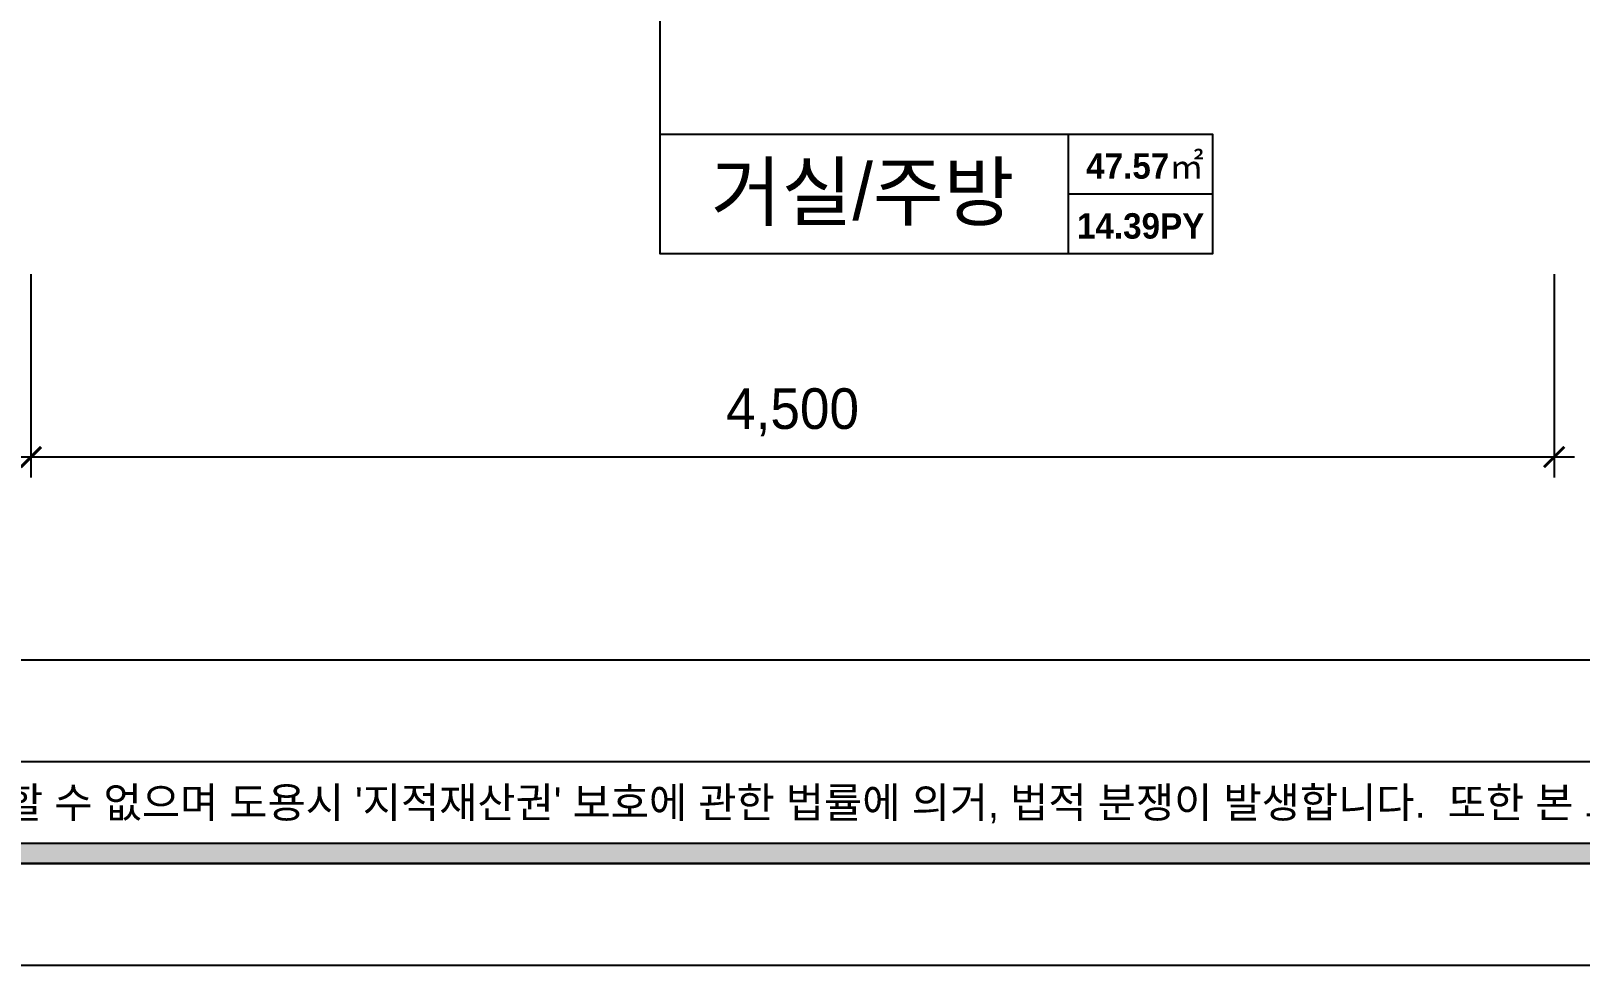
# Model space of a CAD drawing. Header units: inches. Extents: x -63256 to 33689, y -34490 to 100230.
# Drawn here: x 2340 to 6916, y -25287 to -22529 of the extents above; entities that cross this region are included whole.
import ezdxf
from ezdxf.enums import TextEntityAlignment as Align

# ---------------------------------------------------------------- set-up
doc = ezdxf.new("R2010")
doc.units = ezdxf.units.IN
doc.header["$LTSCALE"] = 100
doc.header["$MEASUREMENT"] = 0
for name, color, linetype in [('0-ELC TEXT', 7, 'Continuous'), ('03-TEXT', 3, 'Continuous'), ('07-DIM WAL', 5, 'Continuous'), ('FORM(YOURNAME)-1', 1, 'Continuous'), ('FORM(YOURNAME)-11', 1, 'Continuous')]:
    doc.layers.add(name, color=color, linetype=linetype)
doc.styles.add('HY 울릉도 L', font='')
doc.styles.add('YOURNAME', font='')
doc.styles.add('넥슨고딕', font='')
doc.styles.add('코레일둥고', font='')
doc.styles.get('HY 울릉도 L').set_extended_font_data('HY울릉도L')
doc.styles.get('YOURNAME').set_extended_font_data('HYwulM')
doc.styles.get('넥슨고딕').set_extended_font_data('NEXON Lv1 Gothic Bold', bold=True)
doc.styles.get('코레일둥고').set_extended_font_data('Korail Round Gothic Medium')
doc.dimstyles.new('60', dxfattribs={"dimscale": 60, "dimtxt": 2, "dimasz": 1, "dimexe": 1, "dimexo": 1, "dimgap": 1, "dimtad": 1, "dimdec": 0, "dimrnd": 0.05, "dimdsep": 46, "dimlunit": 6, "dimtxsty": 'HY 울릉도 L', "dimblk": 'ARCHTICK', "dimcen": 2.5, "dimdle": 1, "dimclrd": 133, "dimclre": 133, "dimclrt": 30, "dimadec": 0, "dimazin": 0, "dimtfac": 1, "dimtdec": 0, "dimtix": 1, "dimtmove": 2, "dimatfit": 3, "dimldrblk": 'ARCHTICK', "dimfxl": 1, "dimlwd": -1, "dimlwe": -1, "dimarcsym": 0})

# ---------------------------------------------------------------- blocks, each defined once
blk = doc.blocks.new('FORM-ELEVATION')
at = {"layer": 'FORM(YOURNAME)-11'}
h = blk.add_hatch(color=256, dxfattribs=at)
h.dxf.hatch_style = 1
h.paths.add_polyline_path([(-10309, 35708), (71691, 35708), (71691, 35508), (-10309, 35508)])
h.paths.add_polyline_path([(-10309, -21492), (71691, -21492), (71691, -21692), (-10309, -21692)])
at = {"layer": 'Defpoints', "color": 158}
blk.add_line((62481, -20692), (-10309, -20692), dxfattribs=at)
for points in [[(-10309, -21692), (71691, -21692), (71691, 35708), (-10309, 35708)], [(-8309, 33708), (61071, 33708), (61071, -19692), (-8309, -19692)]]:
    blk.add_lwpolyline(points, close=True, dxfattribs=at)
at = {"layer": 'FORM(YOURNAME)-11', "color": 250}
blk.add_lwpolyline([(-11309, -22692), (72691, -22692), (72691, 36708), (-11309, 36708)], close=True, dxfattribs=at)
at = {"layer": 'FORM(YOURNAME)-11'}
blk.add_lwpolyline([(-10309, -21492), (71691, -21492), (71691, -21692), (-10309, -21692)], close=True, dxfattribs=at)
at = {"layer": 'FORM(YOURNAME)-11', "color": 1, "style": 'YOURNAME'}
blk.add_text("- 본 도서는 어떠한 경우에도 무단으로 도용할 수 없으며 도용시 '지적재산권' 보호에 관한 법률에 의거, 법적 분쟁이 발생합니다.  또한 본 도서에 관한 모든 저작권은 당사에 있습니다. -", height=300, dxfattribs=at).set_placement((28146, -21092), align=Align.MIDDLE_CENTER)
at = {"layer": 'FORM(YOURNAME)-11', "color": 3, "style": 'YOURNAME'}
for tag, height, p in [('1', 451, (71041, -1219)), ('2', 451, (71041, -1863)), ('3', 451, (71041, -3150)), ('4', 451, (71041, -5081)), ('5', 515, (71041, -7398)), ('6', 515, (71041, -9650)), ('7', 515, (71041, -11903)), ('8', 515, (71041, -14155)), ('9', 515, (71041, -16408)), ('10', 515, (66791, -18596)), ('11', 515, (71041, -18660)), ('12', 515, (66791, -20848)), ('13', 515, (71041, -20848))]:
    blk.add_attdef(tag, text='', height=height, dxfattribs=at).set_placement(p, align=Align.MIDDLE_RIGHT)
blk = doc.blocks.new('_ArchTick')
at = {"color": 0, "linetype": 'ByBlock', "const_width": 0.15}
blk.add_lwpolyline([(-0.5, -0.5), (0.5, 0.5)], dxfattribs=at)
blk = doc.blocks.new('*D280')
at = {"layer": '07-DIM WAL', "color": 133, "transparency": 16777216}
for p, q in [((2339.7, -23247.5), (2339.7, -23847.5)), ((6839.7, -23247.5), (6839.7, -23847.5)), ((6899.7, -23787.5), (2279.7, -23787.5))]:
    blk.add_line(p, q, dxfattribs=at)
at = {"layer": 'Defpoints', "color": 0, "transparency": 16777216}
for p in [(2339.7, -23187.5), (6839.7, -23187.5), (2339.7, -23787.5)]:
    blk.add_point(p, dxfattribs=at)
at = {"layer": '07-DIM WAL', "color": 133, "transparency": 16777216, "xscale": 60, "yscale": 60, "zscale": 60, "rotation": 180}
blk.add_blockref('_ArchTick', (2339.7, -23787.5), dxfattribs=at)
at = {"layer": '07-DIM WAL', "color": 133, "transparency": 16777216, "xscale": 60, "yscale": 60, "zscale": 60}
blk.add_blockref('_ArchTick', (6839.7, -23787.5), dxfattribs=at)
at = {"layer": '07-DIM WAL', "color": 30, "transparency": 16777216, "insert": (4589.7, -23655.6), "char_height": 120, "attachment_point": 5, "style": 'HY 울릉도 L'}
blk.add_mtext('4,500', dxfattribs=at)

msp = doc.modelspace()

# ---------------------------------------------------------------- linework, layer by layer
at = {"layer": '0-ELC TEXT'}
for p, q in [((4198.2, -22833.7), (4198.2, -21736.4)), ((5405.4, -23187.5), (5405.4, -22833.7)), ((5405.4, -23010.6), (5830.1, -23010.6))]:
    msp.add_line(p, q, dxfattribs=at)
msp.add_lwpolyline([(4198.2, -22833.7), (5830.1, -22833.7), (5830.1, -23187.5), (4198.2, -23187.5)], close=True, dxfattribs=at)

# ---------------------------------------------------------------- block references
at = {"layer": 'FORM(YOURNAME)-1', "xscale": 0.3, "yscale": 0.3, "zscale": 0.3}
msp.add_blockref('FORM-ELEVATION', (-3774.7, -18479.9), dxfattribs=at)

# ---------------------------------------------------------------- texts
at = {"layer": '03-TEXT'}
for s, height, style, p in [('47.57㎡', 75, '넥슨고딕', (5631.1, -22965.5)), ('거실/주방', 166.67, '코레일둥고', (4796.8, -23087.2)), ('14.39PY', 75, '넥슨고딕', (5618.2, -23142.4))]:
    msp.add_text(s, height=height, dxfattribs=dict(at, style=style)).set_placement(p, align=Align.CENTER)

# ---------------------------------------------------------------- dimensions: what is measured, and where the dimension line sits
at = {"layer": '07-DIM WAL'}
dim = msp.add_linear_dim(base=(2339.7, -23787.5), p1=(6839.7, -23187.5), p2=(2339.7, -23187.5), dimstyle='60', dxfattribs=at)
dim.commit()
dim.dimension.update_dxf_attribs({"geometry": '*D280', "text_midpoint": (4589.7, -23655.6)})

doc.saveas('drawing.dxf')
